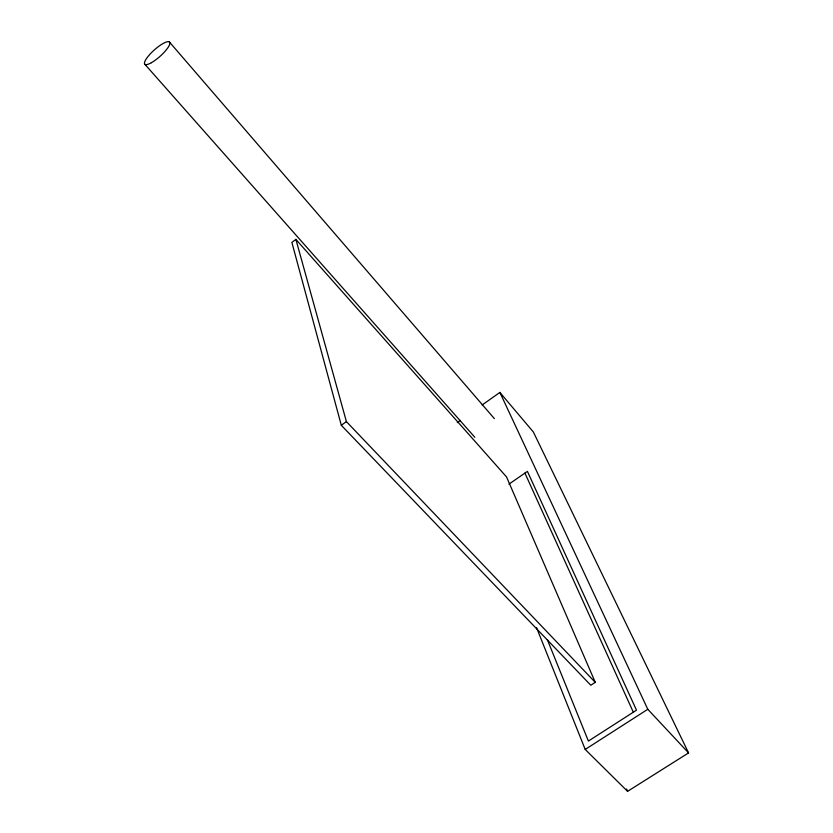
<?xml version="1.0" encoding="UTF-8"?>
<svg xmlns="http://www.w3.org/2000/svg" width="833" height="833" viewBox="0 0 833 833"><rect width="100%" height="100%" fill="white"/><g stroke="black" fill="none" stroke-linecap="round" stroke-linejoin="round"><path stroke-width="1.25" d="M295.882 239.373L291.873 242.413L341.311 425.278L590.805 685.247L595.262 682.342L506.568 476.965L295.882 239.373L346.403 421.602L595.262 682.342M341.311 425.278L346.403 421.602M457.286 422.602L460.399 420.394M482.213 404.942L499.883 392.426L533.359 432.004L688.568 752.907L627.572 791.35L585.203 749.44L536.577 627.728M508.932 484.171L527.414 471.374L636.495 710.174L588.4 741.068L547.375 639.765M585.203 749.44L647.793 709.289L688.568 752.907M144.984 64.412L474.831 437.263M169.286 41.837L494.354 418.614M499.883 392.426L647.793 709.289M524.925 473.092L633.319 712.215M626.562 788.955L627.572 791.35M151.398 62.704A16.639 4.3 -41.7 0 0 169.901 42.795A16.639 4.3 -41.7 0 0 150.221 53.937A16.639 4.3 -41.7 0 0 151.398 62.704"/></g></svg>
